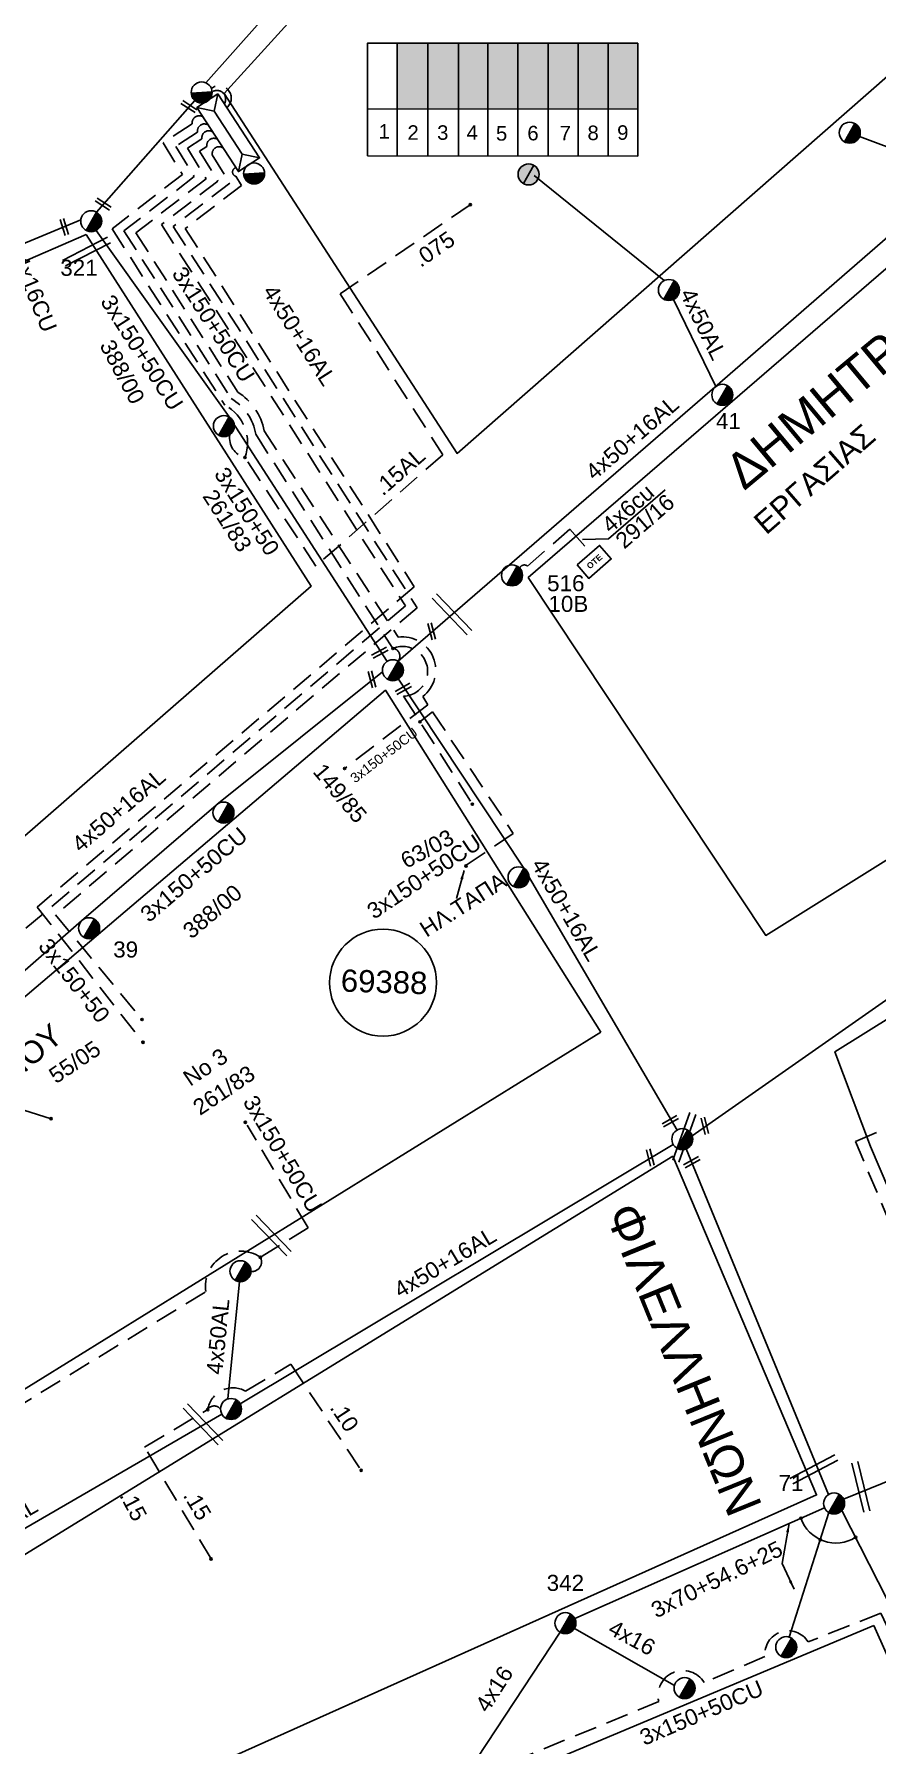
# Model space of a CAD drawing. Header units: millimetres. Extents: x 864 to 3062, y 833 to 2619.
# Drawn here: x 1001.7 to 1096.2, y 1326.2 to 1518.2 of the extents above; entities that cross this region are included whole.
import ezdxf
from ezdxf.enums import TextEntityAlignment as Align

# ---------------------------------------------------------------- set-up
doc = ezdxf.new("R2010")
doc.units = ezdxf.units.MM
doc.linetypes.add('DASHED', pattern=[19.05, 12.7, -6.35])
for name, color, linetype, lineweight in [('.075', 7, 'Continuous', 30), ('.10', 7, 'Continuous', 30), ('.15', 7, 'Continuous', 30), ('.15AL', 7, 'Continuous', 30), ('3x150+50', 7, 'Continuous', 30), ('3x150+50CU', 7, 'Continuous', 30), ('3X48+38', 7, 'Continuous', 30), ('3x70+54.6+25 AL', 7, 'SYN_LINE', 30), ('4x16', 7, 'Continuous', 30), ('4x50+16_5', 7, 'Continuous', 30), ('4x50+16AL', 7, 'Continuous', 30), ('4x50AL', 7, 'Continuous', 30), ('4x50CU', 7, 'Continuous', 30), ('text διευθύνσεων', 250, 'Continuous', 30), ('Υπόβαθρο ΔΕΗ', 7, 'Continuous', 30)]:
    doc.layers.add(name, color=color, linetype=linetype, lineweight=lineweight)
for name, color, linetype in [('Pillar OTE', 7, 'Continuous'), ('TEXT ΚΑΛΩΔΙΩΝ', 7, 'Continuous'), ('Άγνωστα', 7, 'Continuous'), ('Επιγραφές - Σχήματα', 7, 'Continuous'), ('Καλώδια ΧΤ   3x150AL+50CU', 7, 'DASHED'), ('Μηχανική τομή', 7, 'Continuous'), ('Στύλος Ξύλινος', 7, 'Continuous'), ('Στύλος Ξύλινος @ 1', 7, 'Continuous'), ('Στύλος ΦΜ', 7, 'Continuous'), ('Στύλος ΦΜ @ 1', 7, 'Continuous'), ('Συνδέσεις', 7, 'Continuous'), ('Τομή', 7, 'Continuous'), ('Υποσταθμός εναέριος 2 στύλων', 7, 'Continuous'), ('Υποσταθμός πόλεως', 7, 'Continuous'), ('Υπόγεια καλώδια Παροχών ΧΤ   .15', 7, 'DASHED'), ('Υπόγεια καλώδια Παροχών ΧΤ   4x50AL', 7, 'DASHED'), ('Υπόγεια καλώδια Παροχών ΧΤ   4x6', 7, 'DASHED')]:
    doc.layers.add(name, color=color, linetype=linetype)
doc.styles.add('arial', font='arial.ttf')
doc.styles.get("Standard").update_dxf_attribs({"font": 'arial.ttf'})
doc.linetypes.add('SYN_LINE', pattern='A,0.5,-0.0001,["/\\/\\/\\/",Standard,S=0.1,R=0,X=0,Y=-0.05],-0.25', length=0.7501)
doc.dimstyles.new('ISO-25', dxfattribs={"dimtxt": 2.5, "dimasz": 2.5, "dimexe": 1.25, "dimexo": 0.625, "dimtad": 1, "dimtxsty": 'Standard', "dimcen": 2.5, "dimadec": 0, "dimazin": 0, "dimtfac": 1, "dimtmove": 0, "dimatfit": 3, "dimfxl": 1, "dimarcsym": 0})

# ---------------------------------------------------------------- blocks, each defined once
blk = doc.blocks.new('ΥΠΑΡΧΩΝ ΤΣΙΜΕΝΤΕΝΙΟΣ ΣΤΥΛΟΣ')
at = {"layer": 'Στύλος ΦΜ'}
blk.add_hatch(color=7, dxfattribs=at).paths.add_polyline_path([(-1.29, -2.28, 0.574793), (2.62, 0, 0.268822), (1.3, 2.27)])
at = {"layer": 'Στύλος ΦΜ', "color": 7}
blk.add_line((-1.29, -2.28), (1.3, 2.27), dxfattribs=at)
blk.add_circle((0, 0), 2.62, dxfattribs=at)
at = {"layer": 'Στύλος ΦΜ', "flags": 4}
for tag, p in [('ΑΡΙΘΜΟΣ', (-4.68, 8.05)), ('ΤΥΠΟΣ', (-4.91, 3.03))]:
    blk.add_attdef(tag, p, '', height=4, dxfattribs=at)
blk = doc.blocks.new('ΥΠΑΡΧΩΝ ΞΥΛΙΝΟΣ ΣΤΥΛΟΣ')
at = {"layer": 'Στύλος Ξύλινος'}
h = blk.add_hatch(color=7, dxfattribs=at)
h.paths.add_polyline_path([(-2.62, 0, 0.270008), (-1.29, -2.28), (1.3, 2.27, 0.576266)])
h.paths.add_polyline_path([(-1.29, -2.28, 0.574793), (2.62, 0, 0.268822), (1.3, 2.27)])
at = {"layer": 'Στύλος Ξύλινος', "color": 7}
blk.add_line((-1.29, -2.28), (1.3, 2.27), dxfattribs=at)
blk.add_circle((0, 0), 2.62, dxfattribs=at)
at = {"layer": 'Στύλος Ξύλινος', "flags": 4}
for tag, p in [('ΑΡΙΘΜΟΣ', (-4.91, 8.6)), ('ΤΥΠΟΣ', (-4.85, 3.39))]:
    blk.add_attdef(tag, p, '', height=4, dxfattribs=at)
blk = doc.blocks.new('ΥΠΟΣΤΑΘΜΟΣ ΕΝΑΕΡΙΟΣ ΕΠΙ 2 ΣΤΥΛΩΝ')
at = {"layer": 'Υποσταθμός εναέριος 2 στύλων', "linetype": 'Continuous'}
for points in [[(-11.97, -2.11, 0.574793), (-8.45, -0.07, 0.268822), (-9.64, 1.98)], [(9.68, -2.15, 0.574793), (13.19, -0.1, 0.268822), (12.01, 1.95)]]:
    blk.add_hatch(color=256, dxfattribs=at).paths.add_polyline_path(points)
for p, q in [((-11.97, -2.11), (-9.64, 1.98)), ((9.68, -2.15), (12.01, 1.95))]:
    blk.add_line(p, q, dxfattribs=at)
for centre in [(-10.81, -0.07), (10.84, -0.1)]:
    blk.add_circle(centre, 2.36, dxfattribs=at)
at = {"layer": 'Υποσταθμός πόλεως', "linetype": 'Continuous', "ltscale": 40}
blk.add_lwpolyline([(-8.57, 2.82), (8.57, 2.82), (8.57, -2.82), (-8.57, -2.82)], close=True, dxfattribs=at)
for points in [[(-5.75, 0), (-8.57, 2.82)], [(-8.57, -2.82), (-5.75, 0)], [(-5.75, 0), (5.75, 0)], [(5.75, 0), (8.57, 2.82)], [(8.57, -2.82), (5.75, 0)]]:
    blk.add_lwpolyline(points, dxfattribs=at)
at = {"layer": 'Υποσταθμός εναέριος 2 στύλων', "ltscale": 40, "flags": 1}
for tag, p in [('ΜΕΤΑΣΧΗΜΑΤΙΣΜΟΣ', (14.09, 2.51)), ('ΙΣΧΥΣ', (14.07, -0.28)), ('ΑΡΙΘΜΟΣ', (14.19, -3))]:
    blk.add_attdef(tag, p, '', height=1.8, dxfattribs=at)
blk = doc.blocks.new('_ΣΥΝΔΕΣΗ')
at = {"layer": 'Συνδέσεις', "linetype": 'SYN_LINE', "ltscale": 40}
blk.add_hatch(color=256, dxfattribs=at).paths.add_polyline_path([(0.5, -0.01, 1), (-0.5, -0.01, 1)])
at = {"layer": 'Συνδέσεις'}
blk.add_circle((0, -0.01), 0.5, dxfattribs=at)
blk = doc.blocks.new('ΜΗΧΑΝΙΚΗ ΤΟΜΗ')
at = {"layer": 'Μηχανική τομή', "ltscale": 40}
for p, q in [((-1.89, 0.78), (5.69, 0.78)), ((-1.89, -0.77), (5.69, -0.77))]:
    blk.add_line(p, q, dxfattribs=at)
blk = doc.blocks.new('ΤΟΜΗ')
at = {"layer": 'Τομή', "ltscale": 40}
for p, q in [((-5.68, 0), (17.06, 0)), ((-5.68, -2.77), (17.06, -2.77))]:
    blk.add_line(p, q, dxfattribs=at)
blk = doc.blocks.new('PILLAR ΟΤΕ')
at = {"layer": 'Pillar OTE', "ltscale": 40}
blk.add_lwpolyline([(-3.31, 2.02), (3.39, 2.02), (3.39, -1.99), (-3.31, -1.99)], close=True, dxfattribs=at)
at = {"layer": 'Pillar OTE', "insert": (-1.81, 0.71), "char_height": 1.3575, "width": 109.961, "attachment_point": 1}
blk.add_mtext('{\\fArial|b1|i0|c161|p34;OTE}', dxfattribs=at)

msp = doc.modelspace()

# ---------------------------------------------------------------- hatches: boundary and pattern name
at = {"layer": 'Καλώδια ΧΤ   3x150AL+50CU', "linetype": 'DASHED', "lineweight": -3, "ltscale": 0.2}
h = msp.add_hatch(color=2, dxfattribs=at)
h.dxf.hatch_style = 1
h.paths.add_polyline_path([(1045.86, 1517.15), (1042.42, 1517.15), (1042.42, 1509.79), (1045.86, 1509.78)])
h = msp.add_hatch(color=6, dxfattribs=at)
h.dxf.hatch_style = 1
h.paths.add_polyline_path([(1045.86, 1509.78), (1049.3, 1509.78), (1049.3, 1517.15), (1045.86, 1517.15)])
h = msp.add_hatch(color=151, dxfattribs=at)
h.dxf.hatch_style = 1
h.paths.add_polyline_path([(1052.6, 1517.15), (1049.3, 1517.15), (1049.3, 1509.78), (1052.6, 1509.78)])
h = msp.add_hatch(color=30, dxfattribs=at)
h.dxf.hatch_style = 1
h.paths.add_polyline_path([(1055.89, 1517.14), (1052.6, 1517.14), (1052.6, 1509.78), (1055.89, 1509.77)])
h = msp.add_hatch(color=173, dxfattribs=at)
h.dxf.hatch_style = 1
h.paths.add_polyline_path([(1059.28, 1517.14), (1055.98, 1517.14), (1055.98, 1509.77), (1059.28, 1509.77)])
h = msp.add_hatch(color=27, dxfattribs=at)
h.dxf.hatch_style = 1
h.paths.add_polyline_path([(1062.68, 1517.14), (1059.38, 1517.14), (1059.38, 1509.77), (1062.68, 1509.77)])
h = msp.add_hatch(color=1, dxfattribs=at)
h.dxf.hatch_style = 1
h.paths.add_polyline_path([(1066.01, 1517.13), (1062.72, 1517.13), (1062.72, 1509.77), (1066.01, 1509.76)])
h = msp.add_hatch(color=5, dxfattribs=at)
h.dxf.hatch_style = 1
h.paths.add_polyline_path([(1069.33, 1517.13), (1066.04, 1517.13), (1066.04, 1509.76), (1069.33, 1509.76)])

# ---------------------------------------------------------------- linework, layer by layer
at = {"layer": '.075', "color": 6, "linetype": 'DASHED', "lineweight": -3, "ltscale": 0.2}
msp.add_lwpolyline([(1050.63, 1499.03), (1036.04, 1489.02)], dxfattribs=at)
at = {"layer": '.10', "color": 27, "linetype": 'DASHED', "lineweight": -3, "ltscale": 0.2}
msp.add_lwpolyline([(1021.16, 1363.83, -0.523302), (1025.42, 1365.9), (1030.49, 1368.94), (1038.38, 1357.02)], format="xyb", dxfattribs=at)
at = {"layer": '.15', "color": 27, "linetype": 'DASHED', "lineweight": -3, "ltscale": 0.2}
msp.add_lwpolyline([(1021.54, 1347.07), (1014.08, 1359.62), (1021.16, 1363.83, -0.542723), (1022.6, 1363.87, -13.8103)], format="xyb", dxfattribs=at)
at = {"layer": '.15AL', "color": 6, "linetype": 'DASHED', "lineweight": -3, "ltscale": 0.2}
msp.add_lwpolyline([(1036.04, 1489.02), (1047.53, 1470.98), (1033.31, 1458.48), (1025.34, 1470.67, -0.390319), (1023.64, 1473.21, -1.737779)], format="xyb", dxfattribs=at)
at = {"layer": '3x150+50', "color": 27, "linetype": 'DASHED', "lineweight": -3, "ltscale": 0.2}
msp.add_lwpolyline([(1022.88, 1505.41, 0.659311), (1021.68, 1504.63), (1023.63, 1501.45), (1017.3, 1496.58), (1044.66, 1453.81), (1004.09, 1419.35), (1013.8, 1407.6)], format="xyb", dxfattribs=at)
at = {"layer": '3x150+50', "color": 5, "linetype": 'DASHED', "lineweight": -3, "ltscale": 0.2}
msp.add_lwpolyline([(1002.03, 1420.22), (1013.91, 1405.03)], dxfattribs=at)
at = {"layer": '3x150+50', "color": 1, "linetype": 'DASHED', "lineweight": -3, "ltscale": 0.2}
for points in [[(1130.25, 1308.85, 0.871466), (1127, 1314.43), (1124.48, 1320.56, 0.688722), (1122.69, 1324.89), (1093.87, 1393.92), (1113.57, 1402.41)], [(1027.07, 1380.93, -0.607438), (1026.01, 1379.33, 0.065436)]]:
    msp.add_lwpolyline(points, format="xyb", dxfattribs=at)
at = {"layer": '3x150+50CU', "color": 30, "linetype": 'DASHED', "lineweight": -3, "ltscale": 0.2}
msp.add_lwpolyline([(1021.58, 1512.08, -0.985194), (1023.31, 1509.93, 2.915881)], format="xyb", dxfattribs=at)
at = {"layer": '3x150+50CU', "color": 173, "linetype": 'DASHED', "lineweight": -3, "ltscale": 0.2}
msp.add_lwpolyline([(1021.66, 1511.69, -0.8076), (1023.03, 1510.36, -6.588023)], format="xyb", dxfattribs=at)
at = {"layer": '3x150+50CU', "color": 6, "linetype": 'DASHED', "lineweight": -3, "ltscale": 0.2}
msp.add_lwpolyline([(1020.64, 1508.87, 0.659311), (1019.43, 1508.09), (1016.16, 1505.96), (1018.34, 1502.42), (1010.43, 1496.34), (1023.1, 1476.52, -0.378182), (1025.34, 1470.67)], format="xyb", dxfattribs=at)
at = {"layer": '3x150+50CU', "color": 2, "linetype": 'DASHED', "lineweight": -3, "ltscale": 0.2}
for points in [[(1021.23, 1507.96, 0.659311), (1020.02, 1507.18), (1017.57, 1505.58), (1019.66, 1502.18), (1011.76, 1496.11), (1023.81, 1477.27, -0.222068), (1026.56, 1473.27), (1041.94, 1449.24, -0.604192), (1042.53, 1447.82)], [(1041.94, 1449.24, -1.20421), (1043.15, 1443.88), (1050.87, 1431.77)]]:
    msp.add_lwpolyline(points, format="xyb", dxfattribs=at)
at = {"layer": '3x150+50CU', "color": 151, "linetype": 'DASHED', "lineweight": -3, "ltscale": 0.2}
msp.add_lwpolyline([(1021.72, 1507.2, 0.659311), (1020.52, 1506.42), (1018.88, 1505.36), (1020.99, 1501.94), (1013.1, 1495.87), (1024.53, 1478.01, -0.204176), (1027.51, 1473.65), (1042.54, 1450.5, -0.768189), (1045.29, 1443.83), (1045.85, 1442.91), (1036.52, 1435.76)], format="xyb", dxfattribs=at)
at = {"layer": '3x150+50CU', "color": 1, "linetype": 'DASHED', "lineweight": -3, "ltscale": 0.2}
for points in [[(1022.28, 1506.35, 0.659311), (1021.07, 1505.56), (1020.25, 1505.03), (1022.31, 1501.69), (1015.96, 1496.81), (1043.35, 1454.01), (987.12, 1406.25), (987.18, 1403.87, 0.457893), (987.61, 1402.01, -2.841827)], [(978.41, 1356.14), (979.71, 1351.82), (1020.95, 1377.07, -0.652803), (1027.07, 1380.93), (1032.43, 1384.23), (1025.58, 1395.75)]]:
    msp.add_lwpolyline(points, format="xyb", dxfattribs=at)
at = {"layer": '3x150+50CU', "color": 5, "linetype": 'DASHED', "lineweight": -3, "ltscale": 0.2}
msp.add_lwpolyline([(1024.33, 1503.18, 0.786339), (1024.33, 1502.22), (1024.96, 1501.2), (1018.64, 1496.35), (1044.34, 1456.16), (1002.03, 1420.22)], format="xyb", dxfattribs=at)
at = {"layer": '3x150+50CU', "color": 2, "linetype": 'DASHED', "lineweight": -3, "ltscale": 0.2}
msp.add_lwpolyline([(1044.98, 1441.01), (1046.39, 1442.13), (1055.45, 1428.48), (1050.09, 1424.87)], dxfattribs=at)
at = {"layer": '3x150+50CU', "color": 85, "linetype": 'DASHED', "lineweight": -3, "ltscale": 0.2}
msp.add_lwpolyline([(1129.6, 1302.72, -0.308262), (1124.9, 1300.99), (1116.01, 1297.84), (1111.66, 1307.95, -0.578453), (1109.56, 1312.71), (1102.85, 1328.21, -1.161101), (1100.85, 1332), (1096.71, 1340.99), (1088.54, 1337.76, 0.796668), (1083.69, 1336.12), (1076.88, 1333.22, 0.856188), (1071.78, 1331.09), (1055.31, 1324.28), (1064.82, 1305.22)], format="xyb", dxfattribs=at)
at = {"layer": '3X48+38', "color": 2, "linetype": 'Continuous', "lineweight": -3, "ltscale": 0.2}
msp.add_lwpolyline([(1092.52, 1353.79), (1116.99, 1363.68), (1140.23, 1374.55), (1159.49, 1383.15), (1179.51, 1391.68), (1198.54, 1400.72)], dxfattribs=at)
at = {"layer": '3x70+54.6+25 AL', "color": 173, "linetype": 'SYN_LINE', "lineweight": -3, "ltscale": 20}
msp.add_lwpolyline([(1062.36, 1340.38), (1090.37, 1352.82)], dxfattribs=at)
at = {"layer": '3x70+54.6+25 AL', "color": 173, "linetype": 'SYN_LINE', "lineweight": -3, "ltscale": 15}
msp.add_lwpolyline([(1090.87, 1352.27), (1086.43, 1338.3)], dxfattribs=at)
at = {"layer": '4x16', "color": 173, "linetype": 'SYN_LINE', "lineweight": -3, "ltscale": 15}
for points in [[(1050.39, 1323.18), (1060.72, 1338.84)], [(1073.54, 1332.88), (1062.32, 1339.28)]]:
    msp.add_lwpolyline(points, dxfattribs=at)
at = {"layer": '4x50+16_5', "color": 30, "linetype": 'Continuous', "lineweight": -3, "ltscale": 0.2}
msp.add_lwpolyline([(1020.96, 1512.71), (1030.04, 1522.94), (1046.65, 1540.96), (1068.17, 1564.31), (1085.06, 1581.16)], dxfattribs=at)
at = {"layer": '4x50+16_5', "color": 173, "linetype": 'Continuous', "lineweight": -3, "ltscale": 0.2}
msp.add_lwpolyline([(1008.67, 1498.2), (1019.71, 1510.74)], dxfattribs=at)
at = {"layer": '4x50+16_5', "color": 85, "linetype": 'Continuous', "lineweight": -3, "ltscale": 0.2}
msp.add_lwpolyline([(1075.54, 1394.55), (1108.07, 1417.32), (1131.71, 1432.27), (1159.55, 1449.46), (1183.92, 1463.26)], dxfattribs=at)
at = {"layer": '4x50+16AL', "color": 27, "linetype": 'Continuous', "lineweight": -3, "ltscale": 0.2}
msp.add_lwpolyline([(1135.45, 1526.23), (1106.01, 1502.82), (1078.08, 1478.54), (1042.53, 1447.82)], dxfattribs=at)
at = {"layer": '4x50+16AL', "color": 173, "linetype": 'Continuous', "lineweight": -3, "ltscale": 0.2}
for points in [[(1006.92, 1497.33), (972.45, 1482.99), (933.42, 1470.47), (902.94, 1458.66)], [(1126.77, 1311), (1111.59, 1311.2), (1103.56, 1330.49), (1092.33, 1352.52)]]:
    msp.add_lwpolyline(points, dxfattribs=at)
at = {"layer": '4x50+16AL', "color": 6, "linetype": 'Continuous', "lineweight": -3, "ltscale": 0.2}
for points in [[(1008.63, 1496.13), (1023.57, 1475.21), (1041.3, 1447.79)], [(1040.78, 1446.61), (1022.39, 1431.86), (1007.02, 1418.69), (987.96, 1402.03)]]:
    msp.add_lwpolyline(points, dxfattribs=at)
at = {"layer": '4x50+16AL', "color": 2, "linetype": 'Continuous', "lineweight": -3, "ltscale": 0.2}
for points in [[(1042.58, 1445.81), (1056.63, 1424.58), (1073.83, 1395.2)], [(1024.79, 1364.49), (1073.41, 1393.58)]]:
    msp.add_lwpolyline(points, dxfattribs=at)
at = {"layer": '4x50+16AL', "color": 85, "linetype": 'Continuous', "lineweight": -3, "ltscale": 0.2}
msp.add_lwpolyline([(1090.81, 1354.29), (1074.87, 1393.09)], dxfattribs=at)
at = {"layer": '4x50AL', "color": 27, "linetype": 'Continuous', "lineweight": -3, "ltscale": 0.2}
for points in [[(1105.59, 1502.46), (1094.31, 1506.7)], [(1072.4, 1490.52), (1057.81, 1502.31)], [(1078.19, 1478.63), (1073.44, 1488.4)], [(961.29, 1340.12), (992.07, 1345.55), (1022.76, 1363.31)]]:
    msp.add_lwpolyline(points, dxfattribs=at)
at = {"layer": '4x50AL', "color": 2, "linetype": 'Continuous', "lineweight": -3, "ltscale": 0.2}
msp.add_lwpolyline([(1023.44, 1365.03), (1024.72, 1378.19)], dxfattribs=at)
at = {"layer": '4x50CU', "color": 5, "linetype": 'SYN_LINE', "lineweight": -3, "ltscale": 15}
msp.add_lwpolyline([(989.03, 1401.04), (1003.59, 1396.47)], dxfattribs=at)
at = {"layer": 'Pillar OTE', "lineweight": -3, "ltscale": 40}
for points in [[(1039.09, 1504.51), (1039.09, 1517.15), (1069.43, 1517.15), (1069.42, 1504.48), (1039.09, 1504.51)], [(1042.42, 1504.51), (1042.42, 1517.15)], [(1045.86, 1504.5), (1045.86, 1517.15)], [(1049.3, 1504.5), (1049.3, 1517.15)], [(1052.6, 1504.5), (1052.6, 1517.15)], [(1055.98, 1504.49), (1055.98, 1517.15)], [(1059.38, 1504.49), (1059.38, 1517.15)], [(1062.72, 1504.49), (1062.72, 1517.15)], [(1066.1, 1504.48), (1066.1, 1517.15)], [(1039.09, 1509.79), (1069.42, 1509.76)]]:
    msp.add_lwpolyline(points, dxfattribs=at)
at = {"layer": 'Υπόβαθρο ΔΕΗ', "lineweight": -3}
for points in [[(1085.56, 1580.3), (1126, 1538.51), (1049.15, 1471.12), (1023, 1511.51)], [(1175.61, 1474.42), (1083.79, 1417.04), (1057.14, 1457.19), (1136.58, 1525.78)], [(1007.51, 1495.68), (974.42, 1481.32), (989.84, 1424.03), (994.19, 1422.61), (1032.76, 1456.21)], [(1183.86, 1461.54), (1091.55, 1403.99), (1095.55, 1393.35), (1108.46, 1363.09), (1204.67, 1406.6)], [(1065.29, 1406.2), (1041.11, 1444.54), (970.89, 1384.9), (980.71, 1353.81)], [(1073.36, 1392.27), (1089.48, 1354.25), (997.51, 1313.06), (984.48, 1337.66)], [(1095.92, 1339.59), (1043.08, 1317.44), (1059.83, 1282.66), (1114.94, 1296.91)]]:
    msp.add_lwpolyline(points, close=True, dxfattribs=at)
msp.add_lwpolyline([(1066.14, 1461.55), (1072.49, 1467.04)], dxfattribs=at)
msp.add_circle((1040.84, 1411.74), 6, dxfattribs=at)
msp.add_arc((1091.65, 1353.02), 4.16, 199.2687, 302.2102, dxfattribs=at)
at = {"layer": 'Υπόγεια καλώδια Παροχών ΧΤ   4x6', "color": 27, "linetype": 'DASHED', "ltscale": 0.2}
msp.add_lwpolyline([(1056.18, 1458.23, -0.534828), (1057.04, 1458.48), (1061.8, 1462.63), (1064.07, 1460.02)], format="xyb", dxfattribs=at)

# ---------------------------------------------------------------- block references
at = {"layer": 'Pillar OTE', "xscale": 0.5, "yscale": 0.5, "zscale": 0.5, "rotation": 40.80655231817384}
msp.add_blockref('PILLAR ΟΤΕ', (1064.52, 1458.93), dxfattribs=at)
at = {"layer": 'Μηχανική τομή', "lineweight": -3, "zscale": 0.4999999999999997}
for p, xscale, yscale, rotation in [((1019.46, 1509.78), 0.2499999999999997, 0.2499999999999997, 147.2098518464845), ((1009.84, 1498.85), 0.2499999999999997, 0.2499999999999997, 147.2098518464845), ((1005.21, 1496.08), 0.2499999999999996, 0.2499999999999996, 107.2048611773463), ((1046.41, 1450.7), 0.2499999999999462, 0.2499999999999462, 104.5679302931103), ((1040.06, 1448.54), 0.2499999999999462, 0.2499999999999462, 28.82661757168691), ((1039.73, 1445.31), 0.2499999999999462, 0.2499999999999462, 104.5679302931103), ((1042.7, 1444.47), 0.2499999999999462, 0.2499999999999462, 28.82661757168691), ((1072.65, 1395.97), 0.2499999999999462, 0.2499999999999462, 28.82661757168691), ((1077.07, 1395.22), 0.2499999999999462, 0.2499999999999462, 104.5679302931103), ((1070.94, 1391.65), 0.2499999999999462, 0.2499999999999462, 104.5679302931103), ((1075.07, 1391.36), 0.2499999999999462, 0.2499999999999462, 28.82661757168691)]:
    msp.add_blockref('ΜΗΧΑΝΙΚΗ ΤΟΜΗ', p, dxfattribs=dict(at, xscale=xscale, yscale=yscale, rotation=rotation))
at = {"layer": 'Στύλος Ξύλινος @ 1', "lineweight": -3, "ltscale": 40, "xscale": 0.4499999999998181, "yscale": 0.4499999999998181, "zscale": 0.4499999999998181}
msp.add_blockref('ΥΠΑΡΧΩΝ ΞΥΛΙΝΟΣ ΣΤΥΛΟΣ', (1057.17, 1502.43), dxfattribs=at)
at = {"layer": 'Στύλος ΦΜ @ 1', "lineweight": -3, "ltscale": 40}
for p, xscale, yscale, zscale in [((1093.21, 1507.11), 0.4499999999998181, 0.4499999999998181, 0.4499999999998181), ((1072.92, 1489.46), 0.4499999999998181, 0.4499999999998181, 0.4499999999998181), ((1022.98, 1474.19), 0.4499999999998181, 0.4499999999998181, 0.4499999999998181), ((1041.94, 1446.8), 0.449999999999818, 0.449999999999818, 0.449999999999818), ((1022.93, 1430.82), 0.449999999999818, 0.449999999999818, 0.449999999999818), ((1056.05, 1423.56), 0.449999999999818, 0.449999999999818, 0.449999999999818), ((1074.42, 1394.18), 0.449999999999818, 0.449999999999818, 0.449999999999818), ((1024.83, 1379.36), 0.449999999999818, 0.449999999999818, 0.449999999999818), ((1023.78, 1363.9), 0.4499999999998181, 0.4499999999998181, 0.4499999999998181), ((1086.08, 1337.18), 0.449999999999818, 0.449999999999818, 0.449999999999818), ((1074.68, 1332.58), 0.449999999999818, 0.449999999999818, 0.449999999999818)]:
    msp.add_blockref('ΥΠΑΡΧΩΝ ΤΣΙΜΕΝΤΕΝΙΟΣ ΣΤΥΛΟΣ', p, dxfattribs=dict(at, xscale=xscale, yscale=yscale, zscale=zscale))
ref = msp.add_blockref('ΥΠΑΡΧΩΝ ΤΣΙΜΕΝΤΕΝΙΟΣ ΣΤΥΛΟΣ', (1008.09, 1497.18), dxfattribs=dict(at, xscale=0.4499999999998181, yscale=0.4499999999998181, zscale=0.4499999999998181))
ref.add_attrib('ΤΥΠΟΣ', '321', (1004.62, 1491.05), dxfattribs={"layer": 'Στύλος ΦΜ', "height": 1.8, "flags": 4})
ref = msp.add_blockref('ΥΠΑΡΧΩΝ ΤΣΙΜΕΝΤΕΝΙΟΣ ΣΤΥΛΟΣ', (1078.91, 1477.7), dxfattribs=dict(at, xscale=0.4499999999998507, yscale=0.4499999999998507, zscale=0.4499999999998507))
ref.add_attrib('ΤΥΠΟΣ', '41', (1078.2, 1473.85), dxfattribs={"layer": 'Στύλος ΦΜ', "height": 1.8, "flags": 4})
ref = msp.add_blockref('ΥΠΑΡΧΩΝ ΤΣΙΜΕΝΤΕΝΙΟΣ ΣΤΥΛΟΣ', (1055.31, 1457.44), dxfattribs=dict(at, xscale=0.449999999999818, yscale=0.449999999999818, zscale=0.449999999999818))
ref.add_attrib('ΤΥΠΟΣ', '516', (1059.25, 1455.66), dxfattribs={"layer": 'Στύλος ΦΜ', "height": 1.8, "rotation": 360, "flags": 4})
ref.add_attrib('ΑΡΙΘΜΟΣ', '10Β', (1059.4, 1453.34), dxfattribs={"layer": 'Στύλος ΦΜ', "height": 1.8, "rotation": 360, "flags": 4})
ref = msp.add_blockref('ΥΠΑΡΧΩΝ ΤΣΙΜΕΝΤΕΝΙΟΣ ΣΤΥΛΟΣ', (1007.85, 1417.85), dxfattribs=dict(at, xscale=0.449999999999818, yscale=0.449999999999818, zscale=0.449999999999818))
ref.add_attrib('ΑΡΙΘΜΟΣ', '39', (1010.56, 1414.56), dxfattribs={"layer": 'Στύλος ΦΜ', "height": 1.8, "rotation": 360, "flags": 4})
ref = msp.add_blockref('ΥΠΑΡΧΩΝ ΤΣΙΜΕΝΤΕΝΙΟΣ ΣΤΥΛΟΣ', (1091.45, 1353.3), dxfattribs=dict(at, xscale=0.449999999999818, yscale=0.449999999999818, zscale=0.449999999999818))
ref.add_attrib('ΤΥΠΟΣ', '71', (1085.22, 1354.7), dxfattribs={"layer": 'Στύλος ΦΜ', "height": 1.8, "rotation": 360, "flags": 4})
ref = msp.add_blockref('ΥΠΑΡΧΩΝ ΤΣΙΜΕΝΤΕΝΙΟΣ ΣΤΥΛΟΣ', (1061.3, 1339.87), dxfattribs=dict(at, xscale=0.449999999999818, yscale=0.449999999999818, zscale=0.449999999999818))
ref.add_attrib('ΑΡΙΘΜΟΣ', '342', (1059.2, 1343.49), dxfattribs={"layer": 'Στύλος ΦΜ', "height": 1.8, "rotation": 360, "flags": 4})
at = {"layer": 'Συνδέσεις', "lineweight": -3, "xscale": 0.25, "yscale": 0.25, "zscale": 0.25}
for p in [(1050.63, 1499.04), (1025.34, 1470.67), (1041.94, 1449.24), (1044.98, 1441.01), (1036.53, 1435.77), (1050.87, 1431.77), (1050.16, 1424.84), (1013.8, 1407.61), (1013.91, 1405.04), (1003.59, 1396.48), (1025.39, 1396.08), (1027.07, 1380.93), (1021.16, 1363.83), (1038.38, 1357.02), (1087.73, 1351.65), (1089.91, 1349.25), (1093.87, 1349.5), (1021.54, 1347.08)]:
    msp.add_blockref('_ΣΥΝΔΕΣΗ', p, dxfattribs=at)
at = {"layer": 'Τομή', "lineweight": -3}
for p, xscale, yscale, zscale, rotation in [((1008.99, 1494.12), 0.2499999999999996, 0.2499999999999996, 0.2499999999999996, 207.2309234416787), ((1047.83, 1454.33), 0.2499999999999997, 0.2499999999999997, 0.2499999999999997, 313.8895096616357), ((1073.84, 1393.16), 0.2499999999999997, 0.2499999999999997, 0.2499999999999997, 70.41634477937929), ((1027.58, 1384.63), 0.2499999999999997, 0.2499999999999997, 0.2499999999999997, 313.8895096616357), ((1019.89, 1363.44), 0.2499999999999997, 0.2499999999999997, 0.2499999999999997, 313.8895096616357), ((1087.76, 1356.77), 0.2499999999999997, 0.2499999999999997, 0.2499999999999997, 27.80286629509598), ((1094.46, 1353.69), 0.2499999999999997, 0.2499999999999997, 0.2499999999999997, 103.7656086913869)]:
    msp.add_blockref('ΤΟΜΗ', p, dxfattribs=dict(at, xscale=xscale, yscale=yscale, zscale=zscale, rotation=rotation))
at = {"layer": 'Υποσταθμός εναέριος 2 στύλων', "lineweight": -3, "xscale": 0.4999999999999999, "yscale": 0.4999999999999999, "zscale": 0.4999999999999999, "rotation": 302.997686873152}
msp.add_blockref('ΥΠΟΣΤΑΘΜΟΣ ΕΝΑΕΡΙΟΣ ΕΠΙ 2 ΣΤΥΛΩΝ', (1023.46, 1507.11), dxfattribs=at)

# ---------------------------------------------------------------- texts
at = {"lineweight": -3, "ltscale": 30, "char_height": 1.63, "width": 11.2573, "attachment_point": 1}
for s, insert in [('1', (1040.34, 1508.07)), ('2', (1043.58, 1507.94)), ('3', (1046.91, 1507.94)), ('4', (1050.21, 1507.94)), ('5', (1053.51, 1507.85)), ('6', (1057.03, 1507.88)), ('7', (1060.66, 1507.88)), ('8', (1063.78, 1507.91)), ('9', (1067.11, 1507.94))]:
    msp.add_mtext(s, dxfattribs=dict(at, insert=insert))
at = {"layer": 'text διευθύνσεων', "color": 7, "lineweight": -3}
for s, rotation, p in [('ΕΡΓΑΣΙΑΣ', 41, (1089.24, 1468.26)), ('ΝΥΜΦΑΙΟΥ', 40.2073, (997.1, 1400.26))]:
    msp.add_text(s, height=2.5, rotation=rotation, dxfattribs=at).set_placement(p, align=Align.MIDDLE_CENTER)
at = {"layer": 'text διευθύνσεων', "color": 7, "lineweight": -3, "ltscale": 40, "char_height": 4, "width": 94.4586, "attachment_point": 1, "style": 'arial'}
for s, insert, rotation in [('ΔHMHTPATOY', (1078.8, 1469.95), 39.767), ('ΦIΛEΛΛHNΩN', (1069.4, 1387.47), 292.167)]:
    msp.add_mtext(s, dxfattribs=dict(at, insert=insert, rotation=rotation))
at = {"layer": 'TEXT ΚΑΛΩΔΙΩΝ', "linetype": 'Continuous', "lineweight": -3, "ltscale": 0.2}
for s, height, rotation, p in [('.075', 1.8, 34.4778, (1046.57, 1494.06)), ('4x16CU', 1.8, 292.4061, (1001.75, 1489.08)), ('3x150+50CU', 1.8, 302.6077, (1021.81, 1485.6)), ('4x50+16AL', 1.8, 302.6077, (1031.47, 1484.39)), ('3x150+50CU', 1.8, 302.6077, (1013.79, 1482.44)), ('4x50AL', 1.8, 295.9486, (1076.78, 1485.64)), ('4x50+16AL', 1.8, 40.8248, (1068.79, 1472.88)), ('.15AL', 1.8, 41.3005, (1042.69, 1469.12)), ('3x150+50', 1.8, 302.6077, (1025.57, 1464.63)), ('3x150+50CU', 1.1, 37.4763, (1040.94, 1437.26)), ('4x50+16AL', 1.8, 40.5965, (1011.17, 1431.09)), ('3x150+50CU', 1.8, 40.3437, (1019.61, 1423.87)), ('3x150+50CU', 1.8, 33.8915, (1045.44, 1423.64)), ('4x50+16AL', 1.8, 300.3393, (1061.43, 1419.94)), ('3x150+50', 1.8, 308.0358, (1006.19, 1411.98)), ('3x150+50CU', 1.8, 300.7267, (1029.6, 1392.51)), ('4x50+16AL', 1.8, 30.8887, (1047.79, 1380.35)), ('4x50AL', 1.8, 84.4553, (1022.31, 1372.03)), ('.10', 1.8, 303.5149, (1036.52, 1363.09)), ('4x50AL', 1.8, 30.0587, (998.14, 1351.15)), ('.15', 1.8, 300.7375, (1020.01, 1353.17)), ('3x70+54.6+25 ', 1.8, 26.6341, (1078.6, 1344.95)), ('3x150+50CU', 1.8, 23.1415, (1076.57, 1329.82))]:
    msp.add_text(s, height=height, rotation=rotation, dxfattribs=at).set_placement(p, align=Align.MIDDLE_CENTER)
at = {"layer": 'Άγνωστα', "lineweight": -3, "ltscale": 40, "char_height": 1.8, "width": 27.758, "attachment_point": 1, "style": 'arial'}
for s, insert, rotation in [('388/00', (1010.57, 1484.1), 298.091), ('261/83', (1022.03, 1467.3), 303), ('149/85', (1034.25, 1436.53), 309.8701), ('63/03', (1042.59, 1426.07), 28.1752), ('388/00', (1018.17, 1417.92), 40.3413), ('HΛ.ΤΑΠΑ', (1044.74, 1418.28), 32.7265), ('55/05', (1003.13, 1401.82), 34.1526), ('No 3', (1018.19, 1401.53), 34.1526), ('261/83', (1019.29, 1398.26), 34.1526), ('4x16', (1066.81, 1340.33), 331.5301), ('4x16', (1051.07, 1330.69), 57.1767)]:
    msp.add_mtext(s, dxfattribs=dict(at, insert=insert, rotation=rotation))
at = {"layer": 'Άγνωστα', "lineweight": -3, "insert": (1036.15, 1413.24), "char_height": 2.5, "width": 13.4112, "attachment_point": 1, "rotation": 358.1643}
msp.add_mtext('69388', dxfattribs=at)
at = {"layer": 'Υπόγεια καλώδια Παροχών ΧΤ   .15', "lineweight": -3, "ltscale": 0.2, "insert": (1012.82, 1355.05), "char_height": 1.8, "width": 27.758, "attachment_point": 1, "rotation": 297.5326, "style": 'arial'}
msp.add_mtext('.15', dxfattribs=at)
at = {"layer": 'Υπόγεια καλώδια Παροχών ΧΤ   4x50AL', "color": 7, "ltscale": 0.2, "char_height": 1.8, "attachment_point": 1, "rotation": 41}
for s, insert in [('4x6cu', (1065.19, 1463.43)), ('291/16', (1066.73, 1461.68))]:
    msp.add_mtext_dynamic_manual_height_columns(s, width=1.8, gutter_width=12.5, heights=[0.118], dxfattribs=dict(at, insert=insert))

# ---------------------------------------------------------------- leaders
at = {"layer": 'Επιγραφές - Σχήματα', "ltscale": 40}
for points, override in [([(1063.23, 1461.48), (1066.14, 1461.55)], {"dimasz": 0.5, "dimtad": 0}), ([(1086.41, 1351.06), (1085.61, 1346.55)], {"dimasz": 1, "dimtad": 0}), ([(1086.96, 1343.69), (1085.61, 1346.55)], {"dimasz": 1, "dimtad": 0})]:
    msp.add_leader(points, dimstyle='ISO-25', override=override, dxfattribs=at)
at = {"layer": 'Επιγραφές - Σχήματα', "lineweight": -3, "ltscale": 40}
msp.add_leader([(1049.93, 1424.32), (1049.07, 1421.17)], dimstyle='ISO-25', override={"dimasz": 1, "dimtad": 0}, dxfattribs=at)

doc.saveas('drawing.dxf')
